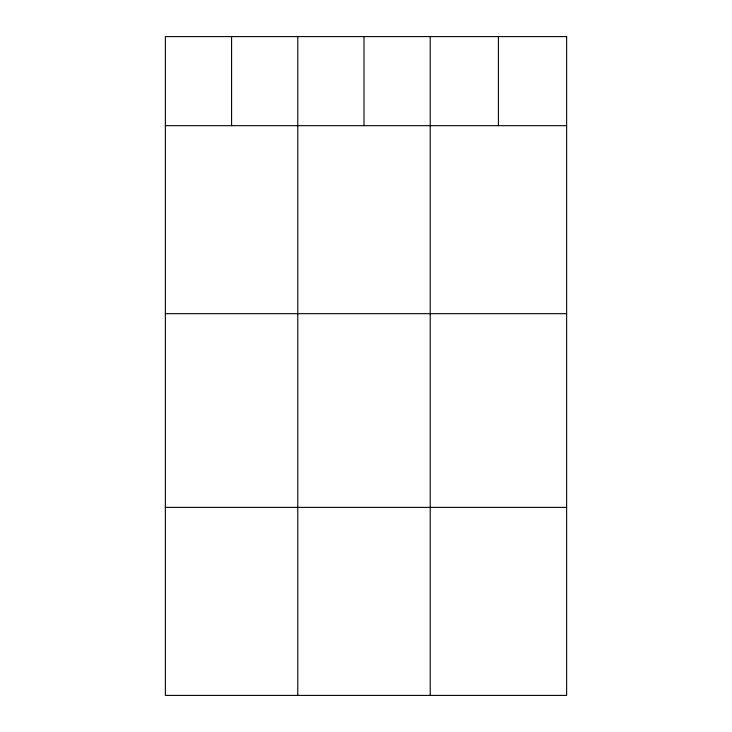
<?xml version="1.0" encoding="UTF-8"?>
<svg xmlns="http://www.w3.org/2000/svg" width="732" height="732" viewBox="0 0 732 732"><rect width="100%" height="100%" fill="white"/><g stroke="black" fill="none" stroke-linecap="round" stroke-linejoin="round"><path stroke-width="1.1" d="M165.368 125.666L566.632 125.666M165.368 313.68L566.632 313.68M165.368 507.386L566.632 507.386M498.419 36.6L498.419 125.666M430.206 36.6L430.206 695.4M363.996 36.6L363.996 125.666M297.787 36.6L297.787 695.4M231.577 36.6L231.577 125.666M566.632 36.6L165.368 36.6L165.368 695.4L566.632 695.4L566.632 36.6"/></g></svg>
